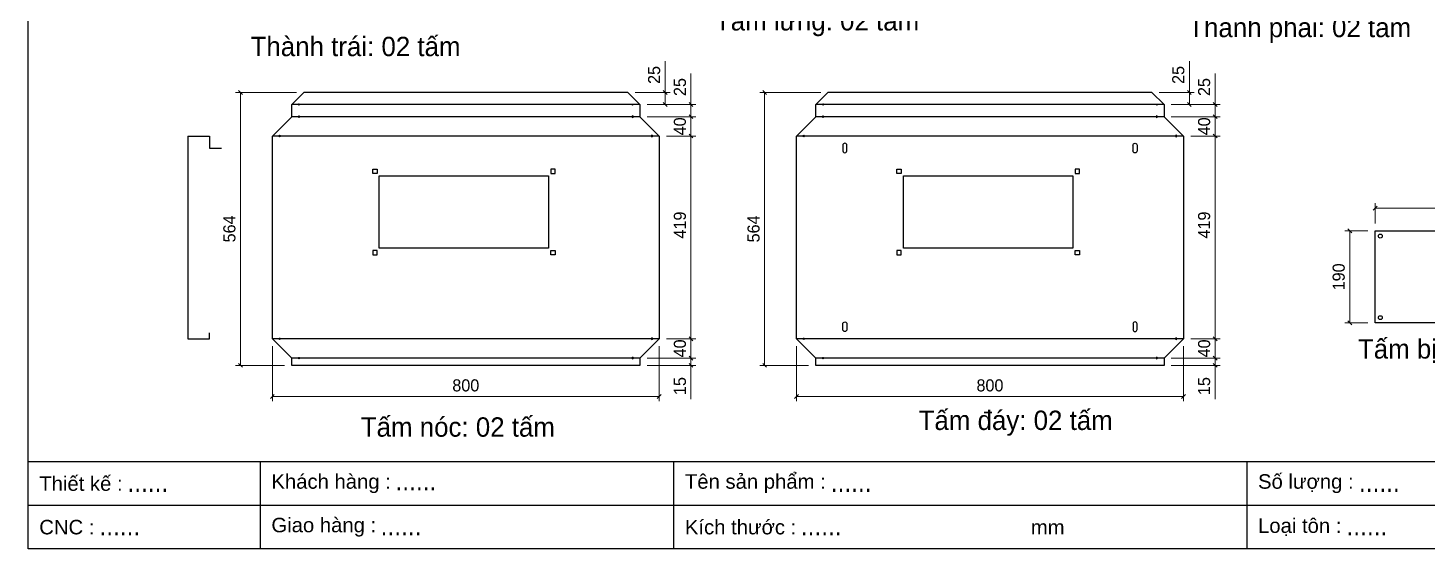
# Model space of a CAD drawing. Header units: millimetres. Extents: x 0 to 4455, y 0 to 3150.
# Drawn here: x 0 to 2895, y 0 to 1077 of the extents above; entities that cross this region are included whole.
import ezdxf
from ezdxf.enums import TextEntityAlignment as Align

# ---------------------------------------------------------------- set-up
doc = ezdxf.new("R2010")
doc.units = ezdxf.units.MM
doc.layers.add('CNC', color=7, linetype='Continuous')
doc.layers.add('DIM', color=253, linetype='Continuous')
doc.styles.add('Arial', font='arial.ttf')
doc.styles.add('Tahoma (Input Text)', font='tahoma.ttf')
doc.dimstyles.new('Dim-25', dxfattribs={"dimtxt": 25, "dimasz": 8, "dimexe": 10, "dimexo": 15, "dimgap": 10, "dimtad": 1, "dimdec": 0, "dimtxsty": 'Standard', "dimblk": 'OBLIQUE', "dimcen": 10, "dimclrd": 5, "dimclre": 5, "dimclrt": 3, "dimazin": 3, "dimtfac": 1, "dimtdec": 0, "dimtmove": 0, "dimatfit": 3, "dimldrblk": 'OBLIQUE', "dimlwd": 9, "dimlwe": 9})

# ---------------------------------------------------------------- blocks, each defined once
blk = doc.blocks.new('khungtenAsean2')
at = {"color": 7}
for p, q in [((2970, -1980), (0, -1980)), ((320, -1980), (320, -2100)), ((890, -1980), (890, -2100)), ((1680, -1980), (1680, -2100)), ((2020, -2040), (0, -2040))]:
    blk.add_line(p, q, dxfattribs=at)
blk.add_lwpolyline([(0, 0), (2970, 0), (2970, -2100), (0, -2100)], close=True, dxfattribs=at)
at = {"color": 2, "char_height": 20, "width": 917.634, "attachment_point": 4, "style": 'Arial'}
for s, insert in [('  Thiết kế :', (0, -2010)), ('  Khách hàng :', (320, -2010)), ('  Tên sản phẩm :', (890, -2010)), ('  Số lượng :', (1680, -2010)), ('  CNC :', (0, -2070)), ('  Giao hàng :', (320, -2070)), ('  Kích thước :', (890, -2070)), ('mm', (1382.3, -2070)), ('  Loại tôn :', (1680, -2070))]:
    blk.add_mtext(s, dxfattribs=dict(at, insert=insert))
at = {"color": 1, "style": 'Tahoma (Input Text)', "flags": 8}
for tag, p in [('#01', (137.1, -2021.3)), ('#03', (506.6, -2019.3)), ('#05', (1106.6, -2021.3)), ('#07', (1834.7, -2021.3)), ('#09', (2146.7, -2021.3)), ('#02', (98.5, -2081.3)), ('#04', (486.1, -2081.3)), ('#06', (1065.3, -2081.3)), ('#08', (1817.4, -2081.3)), ('#10', (2146.7, -2081.3))]:
    blk.add_attdef(tag, p, '', height=25, dxfattribs=at)
blk.add_attdef('#11', text='', height=25, dxfattribs=at).set_placement((2915, -2067.3), align=Align.CENTER)
blk = doc.blocks.new('*D37')
at = {"color": 0, "linetype": 'ByBlock', "lineweight": -2}
for p, q in [((509.2, 319.3), (501.2, 311.3)), ((1301.2, 311.3), (1309.2, 319.3))]:
    blk.add_line(p, q, dxfattribs=at)
at = {"layer": 'Defpoints', "color": 0, "transparency": 16777216}
for p in [(505.2, 434.5), (1305.2, 434.5), (505.2, 315.3)]:
    blk.add_point(p, dxfattribs=at)
at = {"layer": 'DIM', "color": 5, "lineweight": 9, "transparency": 16777216}
for p, q in [((505.2, 419.5), (505.2, 305.3)), ((1305.2, 419.5), (1305.2, 305.3)), ((1305.2, 315.3), (505.2, 315.3))]:
    blk.add_line(p, q, dxfattribs=at)
at = {"layer": 'DIM', "color": 3, "transparency": 16777216, "insert": (905.2, 338), "char_height": 25, "attachment_point": 5}
blk.add_mtext('800', dxfattribs=at)
blk = doc.blocks.new('_Oblique')
at = {"color": 0, "linetype": 'ByBlock', "lineweight": -2}
blk.add_line((-0.5, -0.5), (0.5, 0.5), dxfattribs=at)
blk = doc.blocks.new('*D38')
at = {"color": 0, "linetype": 'ByBlock', "lineweight": -2}
for p, q in [((1374.8, 849.5), (1366.8, 857.5)), ((1366.8, 438.5), (1374.8, 430.5))]:
    blk.add_line(p, q, dxfattribs=at)
at = {"layer": 'Defpoints', "color": 0, "transparency": 16777216}
for p in [(1305.2, 853.5), (1305.2, 434.5), (1370.8, 434.5)]:
    blk.add_point(p, dxfattribs=at)
at = {"layer": 'DIM', "color": 5, "lineweight": 9, "transparency": 16777216}
for p, q in [((1320.2, 853.5), (1380.8, 853.5)), ((1370.8, 853.5), (1370.8, 434.5)), ((1320.2, 434.5), (1380.8, 434.5))]:
    blk.add_line(p, q, dxfattribs=at)
at = {"layer": 'DIM', "color": 3, "transparency": 16777216, "insert": (1348, 669.5), "char_height": 25, "attachment_point": 5, "rotation": 90}
blk.add_mtext('419', dxfattribs=at)
blk = doc.blocks.new('*D39')
at = {"color": 0, "linetype": 'ByBlock', "lineweight": -2}
for p, q in [((1374.8, 430.5), (1366.8, 438.5)), ((1366.8, 398.5), (1374.8, 390.5))]:
    blk.add_line(p, q, dxfattribs=at)
at = {"layer": 'Defpoints', "color": 0, "transparency": 16777216}
for p in [(1305.2, 434.5), (1265.2, 394.5), (1370.8, 394.5)]:
    blk.add_point(p, dxfattribs=at)
at = {"layer": 'DIM', "color": 5, "lineweight": 9, "transparency": 16777216}
for p, q in [((1320.2, 434.5), (1380.8, 434.5)), ((1370.8, 434.5), (1370.8, 394.5)), ((1280.2, 394.5), (1380.8, 394.5))]:
    blk.add_line(p, q, dxfattribs=at)
at = {"layer": 'DIM', "color": 3, "transparency": 16777216, "insert": (1348, 414.5), "char_height": 25, "attachment_point": 5, "rotation": 90}
blk.add_mtext('40', dxfattribs=at)
blk = doc.blocks.new('*D40')
at = {"color": 0, "linetype": 'ByBlock', "lineweight": -2}
for p, q in [((1366.8, 398.5), (1374.8, 390.5)), ((1374.8, 375.5), (1366.8, 383.5))]:
    blk.add_line(p, q, dxfattribs=at)
at = {"layer": 'Defpoints', "color": 0, "transparency": 16777216}
for p in [(1265.2, 394.5), (1265.2, 379.5), (1370.8, 379.5)]:
    blk.add_point(p, dxfattribs=at)
at = {"layer": 'DIM', "color": 5, "lineweight": 9, "transparency": 16777216}
for p, q in [((1280.2, 394.5), (1380.8, 394.5)), ((1280.2, 379.5), (1380.8, 379.5)), ((1370.8, 394.5), (1370.8, 402.5)), ((1370.8, 394.5), (1370.8, 379.5)), ((1370.8, 379.5), (1370.8, 309.9))]:
    blk.add_line(p, q, dxfattribs=at)
at = {"layer": 'DIM', "color": 3, "transparency": 16777216, "insert": (1348, 336.7), "char_height": 25, "attachment_point": 5, "rotation": 90}
blk.add_mtext('15', dxfattribs=at)
blk = doc.blocks.new('*D41')
at = {"color": 0, "linetype": 'ByBlock', "lineweight": -2}
for p, q in [((443.2, 939.5), (435.2, 947.5)), ((435.2, 383.5), (443.2, 375.5))]:
    blk.add_line(p, q, dxfattribs=at)
at = {"layer": 'Defpoints', "color": 0, "transparency": 16777216}
for p in [(570.2, 943.5), (439.2, 379.5), (545.2, 379.5)]:
    blk.add_point(p, dxfattribs=at)
at = {"layer": 'DIM', "color": 5, "lineweight": 9, "transparency": 16777216}
for p, q in [((555.2, 943.5), (429.2, 943.5)), ((439.2, 943.5), (439.2, 379.5)), ((530.2, 379.5), (429.2, 379.5))]:
    blk.add_line(p, q, dxfattribs=at)
at = {"layer": 'DIM', "color": 3, "transparency": 16777216, "insert": (416.5, 661.5), "char_height": 25, "attachment_point": 5, "rotation": 90}
blk.add_mtext('564', dxfattribs=at)
blk = doc.blocks.new('*D42')
at = {"color": 0, "linetype": 'ByBlock', "lineweight": -2}
for p, q in [((1374.8, 889.5), (1366.8, 897.5)), ((1366.8, 857.5), (1374.8, 849.5))]:
    blk.add_line(p, q, dxfattribs=at)
at = {"layer": 'Defpoints', "color": 0, "transparency": 16777216}
for p in [(1265.2, 893.5), (1370.8, 893.5), (1305.2, 853.5)]:
    blk.add_point(p, dxfattribs=at)
at = {"layer": 'DIM', "color": 5, "lineweight": 9, "transparency": 16777216}
for p, q in [((1280.2, 893.5), (1380.8, 893.5)), ((1370.8, 853.5), (1370.8, 893.5)), ((1320.2, 853.5), (1380.8, 853.5))]:
    blk.add_line(p, q, dxfattribs=at)
at = {"layer": 'DIM', "color": 3, "transparency": 16777216, "insert": (1348, 873.5), "char_height": 25, "attachment_point": 5, "rotation": 90}
blk.add_mtext('40', dxfattribs=at)
blk = doc.blocks.new('f3daunguoc')
at = {"layer": 'CNC', "color": 2, "lineweight": -3}
blk.add_circle((0, 0), 1.5, dxfattribs=at)
blk = doc.blocks.new('f2dauxuoi')
at = {"layer": 'CNC', "color": 2, "lineweight": -3}
blk.add_circle((0, 0), 1, dxfattribs=at)
blk = doc.blocks.new('*D43')
at = {"color": 0, "linetype": 'ByBlock', "lineweight": -2}
for p, q in [((1374.8, 914.5), (1366.8, 922.5)), ((1366.8, 897.5), (1374.8, 889.5))]:
    blk.add_line(p, q, dxfattribs=at)
at = {"layer": 'Defpoints', "color": 0, "transparency": 16777216}
for p in [(1265.2, 918.5), (1370.8, 918.5), (1265.2, 893.5)]:
    blk.add_point(p, dxfattribs=at)
at = {"layer": 'DIM', "color": 5, "lineweight": 9, "transparency": 16777216}
for p, q in [((1370.8, 918.5), (1370.8, 983)), ((1280.2, 918.5), (1380.8, 918.5)), ((1370.8, 893.5), (1370.8, 918.5)), ((1280.2, 893.5), (1380.8, 893.5))]:
    blk.add_line(p, q, dxfattribs=at)
at = {"layer": 'DIM', "color": 3, "transparency": 16777216, "insert": (1348, 954.7), "char_height": 25, "attachment_point": 5, "rotation": 90}
blk.add_mtext('25', dxfattribs=at)
blk = doc.blocks.new('*D44')
at = {"color": 0, "linetype": 'ByBlock', "lineweight": -2}
for p, q in [((1321.5, 939.5), (1313.5, 947.5)), ((1313.5, 922.5), (1321.5, 914.5))]:
    blk.add_line(p, q, dxfattribs=at)
at = {"layer": 'Defpoints', "color": 0, "transparency": 16777216}
for p in [(1240.2, 943.5), (1317.5, 943.5), (1265.2, 918.5)]:
    blk.add_point(p, dxfattribs=at)
at = {"layer": 'DIM', "color": 5, "lineweight": 9, "transparency": 16777216}
for p, q in [((1317.5, 943.5), (1317.5, 1008)), ((1255.2, 943.5), (1327.5, 943.5)), ((1317.5, 918.5), (1317.5, 943.5)), ((1280.2, 918.5), (1327.5, 918.5))]:
    blk.add_line(p, q, dxfattribs=at)
at = {"layer": 'DIM', "color": 3, "transparency": 16777216, "insert": (1294.7, 979.7), "char_height": 25, "attachment_point": 5, "rotation": 90}
blk.add_mtext('25', dxfattribs=at)
blk = doc.blocks.new('*D45')
at = {"color": 0, "linetype": 'ByBlock', "lineweight": -2}
for p, q in [((1593, 319.3), (1585, 311.3)), ((2385, 311.3), (2393, 319.3))]:
    blk.add_line(p, q, dxfattribs=at)
at = {"layer": 'Defpoints', "color": 0, "transparency": 16777216}
for p in [(1589, 434.5), (2389, 434.5), (1589, 315.3)]:
    blk.add_point(p, dxfattribs=at)
at = {"layer": 'DIM', "color": 5, "lineweight": 9, "transparency": 16777216}
for p, q in [((1589, 419.5), (1589, 305.3)), ((2389, 419.5), (2389, 305.3)), ((2389, 315.3), (1589, 315.3))]:
    blk.add_line(p, q, dxfattribs=at)
at = {"layer": 'DIM', "color": 3, "transparency": 16777216, "insert": (1989, 338), "char_height": 25, "attachment_point": 5}
blk.add_mtext('800', dxfattribs=at)
blk = doc.blocks.new('*D46')
at = {"color": 0, "linetype": 'ByBlock', "lineweight": -2}
for p, q in [((2458.7, 849.5), (2450.7, 857.5)), ((2450.7, 438.5), (2458.7, 430.5))]:
    blk.add_line(p, q, dxfattribs=at)
at = {"layer": 'Defpoints', "color": 0, "transparency": 16777216}
for p in [(2389, 853.5), (2389, 434.5), (2454.7, 434.5)]:
    blk.add_point(p, dxfattribs=at)
at = {"layer": 'DIM', "color": 5, "lineweight": 9, "transparency": 16777216}
for p, q in [((2404, 853.5), (2464.7, 853.5)), ((2454.7, 853.5), (2454.7, 434.5)), ((2404, 434.5), (2464.7, 434.5))]:
    blk.add_line(p, q, dxfattribs=at)
at = {"layer": 'DIM', "color": 3, "transparency": 16777216, "insert": (2431.9, 669.5), "char_height": 25, "attachment_point": 5, "rotation": 90}
blk.add_mtext('419', dxfattribs=at)
blk = doc.blocks.new('*D47')
at = {"color": 0, "linetype": 'ByBlock', "lineweight": -2}
for p, q in [((2458.7, 430.5), (2450.7, 438.5)), ((2450.7, 398.5), (2458.7, 390.5))]:
    blk.add_line(p, q, dxfattribs=at)
at = {"layer": 'Defpoints', "color": 0, "transparency": 16777216}
for p in [(2389, 434.5), (2349, 394.5), (2454.7, 394.5)]:
    blk.add_point(p, dxfattribs=at)
at = {"layer": 'DIM', "color": 5, "lineweight": 9, "transparency": 16777216}
for p, q in [((2404, 434.5), (2464.7, 434.5)), ((2454.7, 434.5), (2454.7, 394.5)), ((2364, 394.5), (2464.7, 394.5))]:
    blk.add_line(p, q, dxfattribs=at)
at = {"layer": 'DIM', "color": 3, "transparency": 16777216, "insert": (2431.9, 414.5), "char_height": 25, "attachment_point": 5, "rotation": 90}
blk.add_mtext('40', dxfattribs=at)
blk = doc.blocks.new('*D48')
at = {"color": 0, "linetype": 'ByBlock', "lineweight": -2}
for p, q in [((2450.7, 398.5), (2458.7, 390.5)), ((2458.7, 375.5), (2450.7, 383.5))]:
    blk.add_line(p, q, dxfattribs=at)
at = {"layer": 'Defpoints', "color": 0, "transparency": 16777216}
for p in [(2349, 394.5), (2349, 379.5), (2454.7, 379.5)]:
    blk.add_point(p, dxfattribs=at)
at = {"layer": 'DIM', "color": 5, "lineweight": 9, "transparency": 16777216}
for p, q in [((2364, 394.5), (2464.7, 394.5)), ((2364, 379.5), (2464.7, 379.5)), ((2454.7, 394.5), (2454.7, 402.5)), ((2454.7, 394.5), (2454.7, 379.5)), ((2454.7, 379.5), (2454.7, 309.9))]:
    blk.add_line(p, q, dxfattribs=at)
at = {"layer": 'DIM', "color": 3, "transparency": 16777216, "insert": (2431.9, 336.7), "char_height": 25, "attachment_point": 5, "rotation": 90}
blk.add_mtext('15', dxfattribs=at)
blk = doc.blocks.new('*D49')
at = {"color": 0, "linetype": 'ByBlock', "lineweight": -2}
for p, q in [((1527.1, 939.5), (1519.1, 947.5)), ((1519.1, 383.5), (1527.1, 375.5))]:
    blk.add_line(p, q, dxfattribs=at)
at = {"layer": 'Defpoints', "color": 0, "transparency": 16777216}
for p in [(1654, 943.5), (1523.1, 379.5), (1629, 379.5)]:
    blk.add_point(p, dxfattribs=at)
at = {"layer": 'DIM', "color": 5, "lineweight": 9, "transparency": 16777216}
for p, q in [((1639, 943.5), (1513.1, 943.5)), ((1523.1, 943.5), (1523.1, 379.5)), ((1614, 379.5), (1513.1, 379.5))]:
    blk.add_line(p, q, dxfattribs=at)
at = {"layer": 'DIM', "color": 3, "transparency": 16777216, "insert": (1500.3, 661.5), "char_height": 25, "attachment_point": 5, "rotation": 90}
blk.add_mtext('564', dxfattribs=at)
blk = doc.blocks.new('*D50')
at = {"color": 0, "linetype": 'ByBlock', "lineweight": -2}
for p, q in [((2458.7, 889.5), (2450.7, 897.5)), ((2450.7, 857.5), (2458.7, 849.5))]:
    blk.add_line(p, q, dxfattribs=at)
at = {"layer": 'Defpoints', "color": 0, "transparency": 16777216}
for p in [(2349, 893.5), (2454.7, 893.5), (2389, 853.5)]:
    blk.add_point(p, dxfattribs=at)
at = {"layer": 'DIM', "color": 5, "lineweight": 9, "transparency": 16777216}
for p, q in [((2364, 893.5), (2464.7, 893.5)), ((2454.7, 853.5), (2454.7, 893.5)), ((2404, 853.5), (2464.7, 853.5))]:
    blk.add_line(p, q, dxfattribs=at)
at = {"layer": 'DIM', "color": 3, "transparency": 16777216, "insert": (2431.9, 873.5), "char_height": 25, "attachment_point": 5, "rotation": 90}
blk.add_mtext('40', dxfattribs=at)
blk = doc.blocks.new('*D51')
at = {"color": 0, "linetype": 'ByBlock', "lineweight": -2}
for p, q in [((2458.7, 914.5), (2450.7, 922.5)), ((2450.7, 897.5), (2458.7, 889.5))]:
    blk.add_line(p, q, dxfattribs=at)
at = {"layer": 'Defpoints', "color": 0, "transparency": 16777216}
for p in [(2349, 918.5), (2454.7, 918.5), (2349, 893.5)]:
    blk.add_point(p, dxfattribs=at)
at = {"layer": 'DIM', "color": 5, "lineweight": 9, "transparency": 16777216}
for p, q in [((2454.7, 918.5), (2454.7, 983)), ((2364, 918.5), (2464.7, 918.5)), ((2454.7, 893.5), (2454.7, 918.5)), ((2364, 893.5), (2464.7, 893.5))]:
    blk.add_line(p, q, dxfattribs=at)
at = {"layer": 'DIM', "color": 3, "transparency": 16777216, "insert": (2431.9, 954.7), "char_height": 25, "attachment_point": 5, "rotation": 90}
blk.add_mtext('25', dxfattribs=at)
blk = doc.blocks.new('*D52')
at = {"color": 0, "linetype": 'ByBlock', "lineweight": -2}
for p, q in [((2405.3, 939.5), (2397.3, 947.5)), ((2397.3, 922.5), (2405.3, 914.5))]:
    blk.add_line(p, q, dxfattribs=at)
at = {"layer": 'Defpoints', "color": 0, "transparency": 16777216}
for p in [(2324, 943.5), (2401.3, 943.5), (2349, 918.5)]:
    blk.add_point(p, dxfattribs=at)
at = {"layer": 'DIM', "color": 5, "lineweight": 9, "transparency": 16777216}
for p, q in [((2401.3, 943.5), (2401.3, 1008)), ((2339, 943.5), (2411.3, 943.5)), ((2401.3, 918.5), (2401.3, 943.5)), ((2364, 918.5), (2411.3, 918.5))]:
    blk.add_line(p, q, dxfattribs=at)
at = {"layer": 'DIM', "color": 3, "transparency": 16777216, "insert": (2378.5, 979.7), "char_height": 25, "attachment_point": 5, "rotation": 90}
blk.add_mtext('25', dxfattribs=at)
blk = doc.blocks.new('*D53')
at = {"color": 0, "linetype": 'ByBlock', "lineweight": -2}
for p, q in [((2789.4, 708.5), (2781.4, 700.5)), ((3171.4, 700.5), (3179.4, 708.5))]:
    blk.add_line(p, q, dxfattribs=at)
at = {"layer": 'Defpoints', "color": 0, "ltscale": 3, "transparency": 16777216}
for p in [(3175.4, 704.5), (2785.4, 657.4), (3175.4, 657.4)]:
    blk.add_point(p, dxfattribs=at)
at = {"layer": 'DIM', "color": 5, "lineweight": 9, "ltscale": 3, "transparency": 16777216}
for p, q in [((2785.4, 672.4), (2785.4, 714.5)), ((2785.4, 704.5), (3175.4, 704.5)), ((3175.4, 672.4), (3175.4, 714.5))]:
    blk.add_line(p, q, dxfattribs=at)
at = {"layer": 'DIM', "color": 3, "ltscale": 3, "transparency": 16777216, "insert": (2980.4, 727.3), "char_height": 25, "attachment_point": 5}
blk.add_mtext('390', dxfattribs=at)
blk = doc.blocks.new('*D54')
at = {"color": 0, "linetype": 'ByBlock', "lineweight": -2}
for p, q in [((2737, 653.4), (2729, 661.4)), ((2729, 471.4), (2737, 463.4))]:
    blk.add_line(p, q, dxfattribs=at)
at = {"layer": 'Defpoints', "color": 0, "ltscale": 3, "transparency": 16777216}
for p in [(2785.4, 657.4), (2733, 467.4), (2785.4, 467.4)]:
    blk.add_point(p, dxfattribs=at)
at = {"layer": 'DIM', "color": 5, "lineweight": 9, "ltscale": 3, "transparency": 16777216}
for p, q in [((2770.4, 657.4), (2723, 657.4)), ((2733, 657.4), (2733, 467.4)), ((2770.4, 467.4), (2723, 467.4))]:
    blk.add_line(p, q, dxfattribs=at)
at = {"layer": 'DIM', "color": 3, "ltscale": 3, "transparency": 16777216, "insert": (2710.2, 562.4), "char_height": 25, "attachment_point": 5, "rotation": 90}
blk.add_mtext('190', dxfattribs=at)
blk = doc.blocks.new('ovan8.5x20')
at = {"layer": 'CNC', "color": 2, "lineweight": -3}
for p, q in [((5.7, 4.2), (-5.8, 4.2)), ((-5.8, -4.2), (5.7, -4.2))]:
    blk.add_line(p, q, dxfattribs=at)
for centre, start, end in [((-5.8, 0), 90, 270), ((5.7, 0), 270, 90)]:
    blk.add_arc(centre, 4.25, start, end, dxfattribs=at)

msp = doc.modelspace()

# ---------------------------------------------------------------- linework, layer by layer
at = {"color": 7}
for p, q in [((545.2, 918.5), (570.2, 943.5)), ((1240.2, 943.5), (570.2, 943.5)), ((1265.2, 918.5), (1240.2, 943.5)), ((1629, 918.5), (1654, 943.5)), ((2324, 943.5), (1654, 943.5)), ((2349, 918.5), (2324, 943.5)), ((1265.2, 918.5), (545.2, 918.5)), ((2349, 918.5), (1629, 918.5)), ((545.2, 893.5), (505.2, 853.5)), ((1265.2, 893.5), (545.2, 893.5)), ((1265.2, 893.5), (1305.2, 853.5)), ((1629, 893.5), (1589, 853.5)), ((2349, 893.5), (1629, 893.5)), ((2349, 893.5), (2389, 853.5)), ((330.4, 853.5), (330.4, 434.5)), ((330.4, 853.5), (375.4, 853.5)), ((375.4, 853.5), (375.4, 828.5)), ((1305.2, 853.5), (505.2, 853.5)), ((2389, 853.5), (1589, 853.5)), ((375.4, 828.5), (400.4, 828.5)), ((330.4, 434.5), (375.4, 434.5)), ((375.4, 434.5), (375.4, 446.5)), ((1305.2, 434.5), (505.2, 434.5)), ((505.2, 434.5), (545.2, 394.5)), ((1305.2, 434.5), (1265.2, 394.5)), ((2389, 434.5), (1589, 434.5)), ((1589, 434.5), (1629, 394.5)), ((2389, 434.5), (2349, 394.5)), ((1265.2, 394.5), (545.2, 394.5)), ((2349, 394.5), (1629, 394.5))]:
    msp.add_line(p, q, dxfattribs=at)
for points in [[(545.2, 893.5), (545.2, 918.5)], [(1265.2, 918.5), (1265.2, 893.5)], [(1629, 893.5), (1629, 918.5)], [(2349, 918.5), (2349, 893.5)], [(505.2, 434.5), (505.2, 853.5)], [(1305.2, 853.5), (1305.2, 434.5)], [(1589, 434.5), (1589, 853.5)], [(2389, 853.5), (2389, 434.5)], [(1265.2, 394.5), (1265.2, 379.5), (545.2, 379.5), (545.2, 394.5)], [(2349, 394.5), (2349, 379.5), (1629, 379.5), (1629, 394.5)]]:
    msp.add_lwpolyline(points, dxfattribs=at)
at = {"color": 2}
for points in [[(721.7, 776.3), (712.7, 776.3), (712.7, 785.3), (721.7, 785.3)], [(1081.2, 776.3), (1090.2, 776.3), (1090.2, 785.3), (1081.2, 785.3)], [(1805.6, 776.3), (1796.6, 776.3), (1796.6, 785.3), (1805.6, 785.3)], [(2165.1, 776.3), (2174.1, 776.3), (2174.1, 785.3), (2165.1, 785.3)], [(726.4, 771.5), (1076.4, 771.5), (1076.4, 621.5), (726.4, 621.5)], [(1810.3, 771.5), (2160.3, 771.5), (2160.3, 621.5), (1810.3, 621.5)], [(721.7, 616.8), (712.7, 616.8), (712.7, 607.8), (721.7, 607.8)], [(1081.2, 616.8), (1090.2, 616.8), (1090.2, 607.8), (1081.2, 607.8)], [(1805.6, 616.8), (1796.6, 616.8), (1796.6, 607.8), (1805.6, 607.8)], [(2165.1, 616.8), (2174.1, 616.8), (2174.1, 607.8), (2165.1, 607.8)]]:
    msp.add_lwpolyline(points, close=True, dxfattribs=at)
at = {"color": 7}
msp.add_lwpolyline([(2785.4, 657.4), (3175.4, 657.4), (3175.4, 467.4), (2785.4, 467.4)], close=True, dxfattribs=at)
for centre in [(2796.1, 646.7), (2796.1, 478.2)]:
    msp.add_circle(centre, 4, dxfattribs=at)

# ---------------------------------------------------------------- block references
ref = msp.add_blockref('khungtenAsean2', (0, 3150), dxfattribs=dict(at, xscale=1.5, yscale=1.5, zscale=1.5))
ref.add_attrib('#08', '......', (2726.2, 28.1), dxfattribs={"color": 1, "height": 37.5, "style": 'Tahoma (Input Text)'})
ref.add_attrib('#07', '......', (2752, 118.1), dxfattribs={"color": 1, "height": 37.5, "style": 'Tahoma (Input Text)'})
ref.add_attrib('#06', '......', (1598, 28.1), dxfattribs={"color": 1, "height": 37.5, "style": 'Tahoma (Input Text)'})
ref.add_attrib('#05', '......', (1659.9, 118.1), dxfattribs={"color": 1, "height": 37.5, "style": 'Tahoma (Input Text)'})
ref.add_attrib('#04', '......', (729.2, 28.1), dxfattribs={"color": 1, "height": 37.5, "style": 'Tahoma (Input Text)'})
ref.add_attrib('#03', '......', (759.9, 121), dxfattribs={"color": 1, "height": 37.5, "style": 'Tahoma (Input Text)'})
ref.add_attrib('#02', '......', (147.7, 28.1), dxfattribs={"color": 1, "height": 37.5, "style": 'Tahoma (Input Text)'})
ref.add_attrib('#01', '......', (205.6, 118.1), dxfattribs={"color": 1, "height": 37.5, "style": 'Tahoma (Input Text)'})
at = {"lineweight": -3, "xscale": -1, "rotation": 90}
for name, p in [('f2dauxuoi', (560.2, 918.5)), ('f2dauxuoi', (1644, 918.5)), ('f3daunguoc', (1250.2, 893.5)), ('f3daunguoc', (2334, 893.5)), ('f3daunguoc', (1290.2, 853.5)), ('f3daunguoc', (2374, 853.5)), ('f3daunguoc', (1290.2, 434.5)), ('f3daunguoc', (2374, 434.5)), ('f3daunguoc', (1250.2, 394.5)), ('f3daunguoc', (2334, 394.5))]:
    msp.add_blockref(name, p, dxfattribs=at)
at = {"lineweight": -3, "rotation": 270}
for name, p in [('f2dauxuoi', (1250.2, 918.5)), ('f2dauxuoi', (2334, 918.5)), ('f3daunguoc', (560.2, 893.5)), ('f3daunguoc', (1644, 893.5)), ('f3daunguoc', (520.2, 853.5)), ('f3daunguoc', (1604, 853.5)), ('f3daunguoc', (520.2, 434.5)), ('f3daunguoc', (1604, 434.5)), ('f3daunguoc', (560.2, 394.5)), ('f3daunguoc', (1644, 394.5))]:
    msp.add_blockref(name, p, dxfattribs=at)
at = {"layer": 'CNC', "lineweight": -3}
for p, rotation in [((1689, 828.5), 270), ((2289, 459.5), 90)]:
    msp.add_blockref('ovan8.5x20', p, dxfattribs=dict(at, rotation=rotation))
at = {"layer": 'CNC', "lineweight": -3, "xscale": -1}
for p, rotation in [((2289, 828.5), 90), ((1689, 459.5), 270)]:
    msp.add_blockref('ovan8.5x20', p, dxfattribs=dict(at, rotation=rotation))

# ---------------------------------------------------------------- texts
at = {"color": 7, "char_height": 40, "width": 915, "attachment_point": 5}
for s, insert in [('Tấm lưng: 02 tấm', (1631.5, 1085.6)), ('Thành phải: 02 tấm', (2629.4, 1071.8)), ('Thành trái: 02 tấm', (677.3, 1038.3)), ('Tấm bịt : 04 tấm', (2943.1, 409.1)), ('Tấm đáy: 02 tấm', (2042.2, 259.9)), ('Tấm nóc: 02 tấm', (888.8, 251.8))]:
    msp.add_mtext(s, dxfattribs=dict(at, insert=insert))

# ---------------------------------------------------------------- dimensions: what is measured, and where the dimension line sits
at = {"layer": 'DIM', "color": 7}
for base, p1, p2, picture, middle in [((1317.5, 943.5), (1265.2, 918.5), (1240.2, 943.5), '*D44', (1294.7, 979.7)), ((2401.3, 943.5), (2349, 918.5), (2324, 943.5), '*D52', (2378.5, 979.7)), ((1370.8, 918.5), (1265.2, 893.5), (1265.2, 918.5), '*D43', (1348, 954.7)), ((2454.7, 918.5), (2349, 893.5), (2349, 918.5), '*D51', (2431.9, 954.7)), ((439.2, 379.5), (570.2, 943.5), (545.2, 379.5), '*D41', (416.5, 661.5)), ((1523.1, 379.5), (1654, 943.5), (1629, 379.5), '*D49', (1500.3, 661.5)), ((1370.8, 379.5), (1265.2, 394.5), (1265.2, 379.5), '*D40', (1348, 336.7)), ((2454.7, 379.5), (2349, 394.5), (2349, 379.5), '*D48', (2431.9, 336.7))]:
    dim = msp.add_linear_dim(base=base, p1=p1, p2=p2, angle=270, dimstyle='Dim-25', dxfattribs=at)
    dim.commit()
    dim.dimension.update_dxf_attribs({"geometry": picture, "text_midpoint": middle})
for base, p1, p2, picture, middle in [((1370.8, 893.5), (1305.2, 853.5), (1265.2, 893.5), '*D42', (1370.8, 873.5)), ((2454.7, 893.5), (2389, 853.5), (2349, 893.5), '*D50', (2454.7, 873.5)), ((1370.8, 434.5), (1305.2, 853.5), (1305.2, 434.5), '*D38', (1370.8, 669.5)), ((2454.7, 434.5), (2389, 853.5), (2389, 434.5), '*D46', (2454.7, 669.5)), ((1370.8, 394.5), (1305.2, 434.5), (1265.2, 394.5), '*D39', (1370.8, 414.5)), ((2454.7, 394.5), (2389, 434.5), (2349, 394.5), '*D47', (2454.7, 414.5))]:
    dim = msp.add_linear_dim(base=base, p1=p1, p2=p2, angle=270, dimstyle='Dim-25', dxfattribs=at)
    dim.commit()
    dim.dimension.update_dxf_attribs({"geometry": picture, "text_midpoint": middle, "dimtype": 160})
at = {"layer": 'DIM', "color": 2, "ltscale": 3}
dim = msp.add_linear_dim(base=(3175.4, 704.5), p1=(2785.4, 657.4), p2=(3175.4, 657.4), dimstyle='Dim-25', dxfattribs=at)
dim.commit()
dim.dimension.update_dxf_attribs({"geometry": '*D53', "text_midpoint": (2980.4, 727.3)})
dim = msp.add_linear_dim(base=(2733, 467.4), p1=(2785.4, 657.4), p2=(2785.4, 467.4), angle=90, dimstyle='Dim-25', dxfattribs=at)
dim.commit()
dim.dimension.update_dxf_attribs({"geometry": '*D54', "text_midpoint": (2710.2, 562.4)})
at = {"layer": 'DIM', "color": 7}
for base, p1, p2, picture, middle in [((505.2, 315.3), (1305.2, 434.5), (505.2, 434.5), '*D37', (905.2, 338)), ((1589, 315.3), (2389, 434.5), (1589, 434.5), '*D45', (1989, 338))]:
    dim = msp.add_linear_dim(base=base, p1=p1, p2=p2, dimstyle='Dim-25', dxfattribs=at)
    dim.commit()
    dim.dimension.update_dxf_attribs({"geometry": picture, "text_midpoint": middle})

doc.saveas('drawing.dxf')
